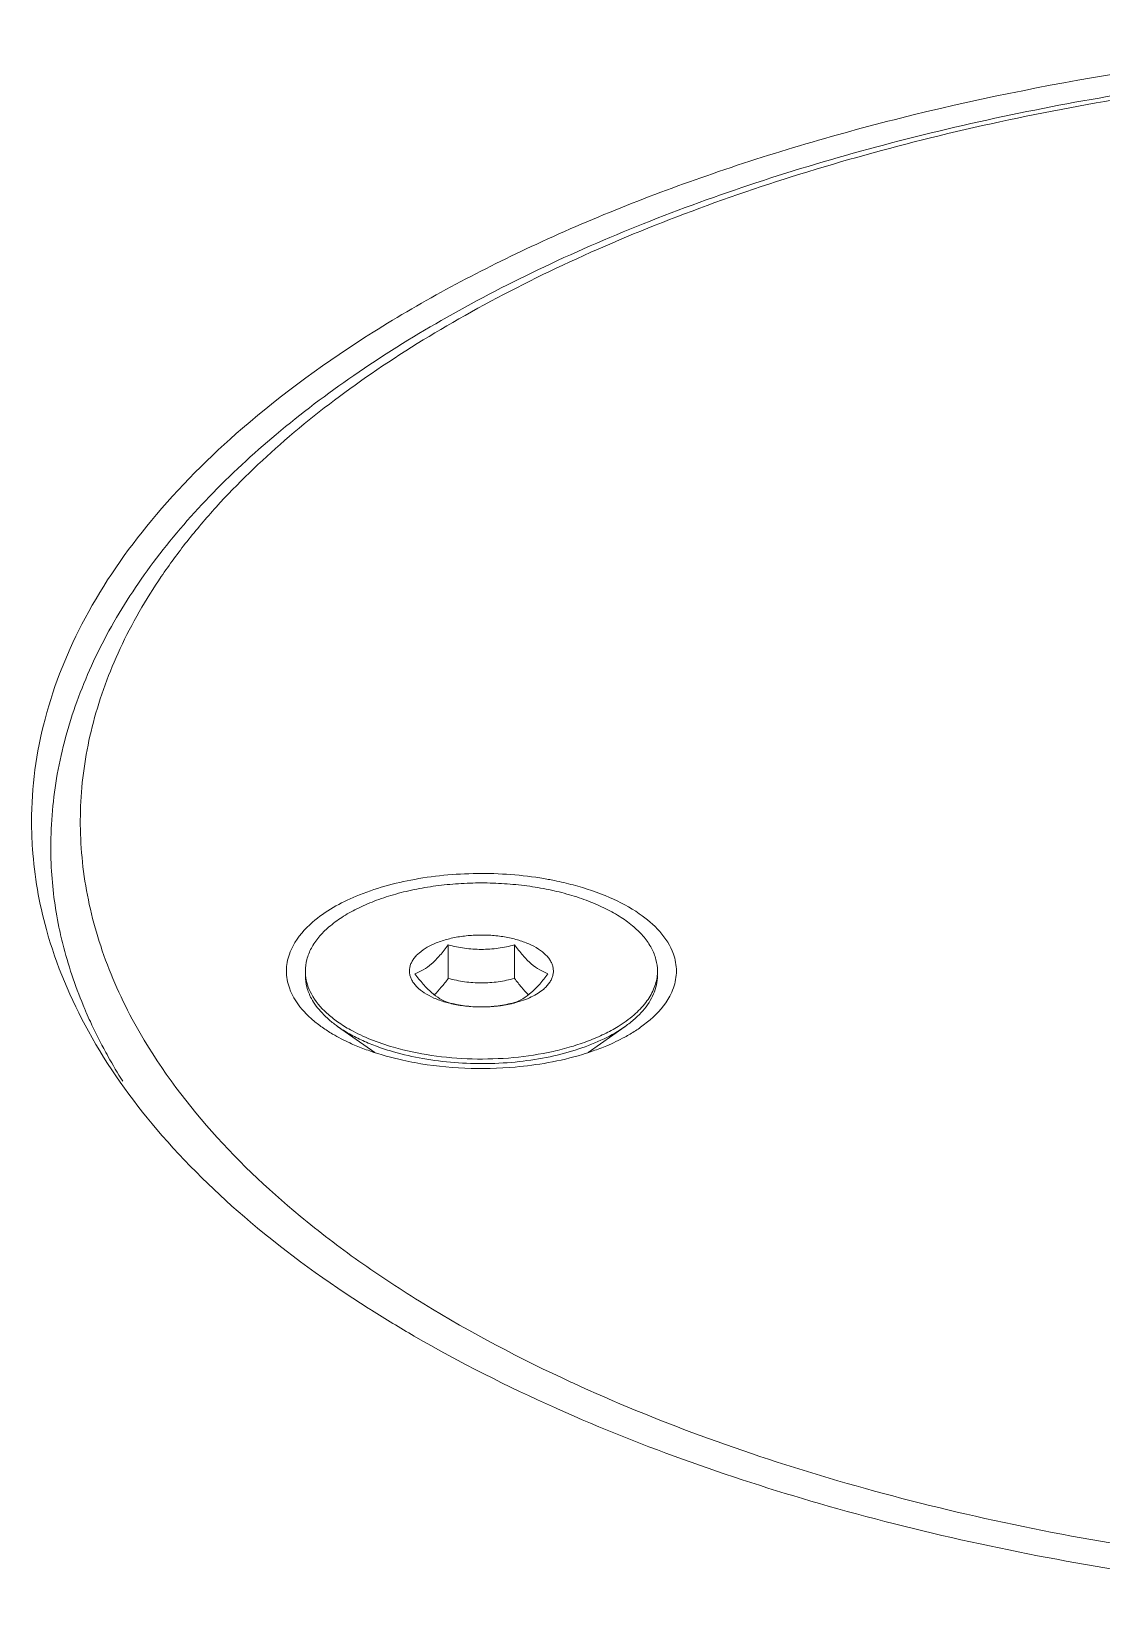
# Model space of a CAD drawing. Header units: millimetres. Extents: x 0 to 4009, y 0 to 2835.
# Drawn here: x 2984.4 to 3020.6, y 2490.8 to 2544.2 of the extents above; entities that cross this region are included whole.
import ezdxf

# ---------------------------------------------------------------- set-up
doc = ezdxf.new("R2010")
doc.units = ezdxf.units.MM
doc.layers.get('0').update_dxf_attribs({"lineweight": 13})

msp = doc.modelspace()

# ---------------------------------------------------------------- linework, layer by layer
for p, q in [((2998.53, 2513.271), (2998.53, 2512.136)), ((3000.78, 2513.271), (3000.78, 2512.136)), ((2996.044, 2509.627), (2994.79, 2510.514)), ((3003.266, 2509.627), (3004.52, 2510.514)), ((3005.371, 2510.739), (3005.041, 2510.485)), ((3002.682, 2498.481), (3002.744, 2498.453)), ((3002.16, 2497.604), (3002.232, 2497.572))]:
    msp.add_line(p, q)
for centre, radius, start, end in [((2995.194, 2512.39), 1.498, 180.0105, 185.9078), ((3004.118, 2512.389), 1.496, 354.0492, 359.996), ((2999.443, 2514.819), 3.627, 253.9012, 255.3331), ((3000.817, 2517.307), 15.85, 203.0466, 203.5214), ((2999.655, 2516.044), 4.872, 267.9886, 270.9745), ((2999.656, 2515.994), 4.822, 270.9701, 273.5151), ((2999.66, 2515.93), 4.758, 273.5146, 274.9839), ((2999.827, 2514.969), 3.782, 283.8414, 284.6791), ((2997.222, 2514.678), 5.131, 234.826, 239.5326), ((3002.077, 2514.697), 5.152, 300.4703, 305.1499), ((2998.53, 2517.309), 8.073, 247.2844, 250.808), ((3000.788, 2517.282), 8.045, 289.2014, 292.7385), ((3018.38, 2536.455), 42.038, 237.5408, 237.7236)]:
    msp.add_arc(centre, radius, start, end)
for points, knots in [([(3089.277, 2524.023), (3087.844, 2526.831), (3084.341, 2530.668), (3078.522, 2534.672), (3073.032, 2537.48), (3066.793, 2539.848), (3057.438, 2542.419), (3044.811, 2544.202), (3029.399, 2544.119), (3016.837, 2542.198), (3007.587, 2539.522), (3001.45, 2537.083), (2996.091, 2534.221), (2992.95, 2531.951), (2991.565, 2530.752)], [0, 0, 0, 0, 0.088881, 0.141375, 0.199264, 0.262136, 0.329285, 0.472453, 0.620055, 0.762514, 0.829074, 0.891229, 0.948342, 1, 1, 1, 1]), ([(2985.081, 2516.574), (2985.081, 2517.403), (2985.232, 2519.082), (2985.907, 2521.555), (2987.013, 2523.966), (2988.532, 2526.291), (2990.443, 2528.517), (2992.727, 2530.63), (2995.363, 2532.619), (2998.331, 2534.473), (3001.608, 2536.181), (3005.168, 2537.731), (3008.986, 2539.112), (3014.464, 2540.741), (3021.751, 2542.273), (3030.861, 2543.29), (3040.186, 2543.483), (3049.431, 2542.846), (3056.923, 2541.624), (3062.631, 2540.234), (3066.661, 2539.018), (3070.461, 2537.624), (3074.002, 2536.062), (3077.257, 2534.343), (3080.201, 2532.479), (3082.813, 2530.479), (3085.732, 2527.736), (3087.515, 2525.381), (3088.404, 2523.723)], [0, 0, 0, 0, 0.020646, 0.041676, 0.063474, 0.086348, 0.110553, 0.136267, 0.163599, 0.192589, 0.223223, 0.255438, 0.289128, 0.324158, 0.397531, 0.474028, 0.551881, 0.629235, 0.704266, 0.740391, 0.775328, 0.808915, 0.841018, 0.871534, 0.900403, 0.927615, 0.953214, 1, 1, 1, 1]), ([(3087.522, 2524.117), (3087.071, 2524.959), (3085.987, 2526.627), (3083.951, 2528.952), (3081.474, 2531.162), (3078.58, 2533.238), (3075.296, 2535.161), (3071.655, 2536.913), (3067.689, 2538.479), (3063.436, 2539.843), (3058.938, 2540.994), (3052.6, 2542.241), (3044.362, 2543.187), (3034.333, 2543.349), (3024.43, 2542.543), (3016.468, 2541.069), (3010.478, 2539.412), (3006.317, 2537.979), (3002.455, 2536.349), (2998.929, 2534.538), (2995.772, 2532.562), (2993.014, 2530.44), (2991.035, 2528.53), (2989.689, 2526.946), (2988.541, 2525.386), (2987.379, 2523.377), (2986.451, 2520.858), (2986.024, 2518.297), (2986.11, 2515.724), (2986.705, 2513.175), (2987.414, 2511.554), (2987.839, 2510.762)], [0, 0, 0, 0, 0.022934, 0.047544, 0.074031, 0.10249, 0.132931, 0.165291, 0.199452, 0.235247, 0.272476, 0.310905, 0.3903, 0.471244, 0.55141, 0.628527, 0.665302, 0.700574, 0.734151, 0.765882, 0.795666, 0.823463, 0.849311, 0.861546, 0.873352, 0.895795, 0.917016, 0.937486, 0.957762, 0.978422, 1, 1, 1, 1]), ([(2991.565, 2530.752), (2990.46, 2529.795), (2988.474, 2527.813), (2986.171, 2524.49), (2984.753, 2521.012), (2984.431, 2518.608), (2984.431, 2517.44)], [0, 0, 0, 0, 0.281941, 0.538353, 0.774678, 1, 1, 1, 1]), ([(2984.431, 2517.44), (2984.431, 2517.135), (2984.473, 2515.906), (2984.686, 2514.684), (2984.932, 2513.794)], [0, 0, 0, 0, 0.248118, 1, 1, 1, 1]), ([(2985.081, 2516.574), (2985.081, 2516.348), (2985.104, 2515.443), (2985.221, 2514.541), (2985.358, 2513.875)], [0, 0, 0, 0, 0.248943, 1, 1, 1, 1]), ([(2993.939, 2514.039), (2994.371, 2514.414), (2995.497, 2515.034), (2997.452, 2515.567), (2999.655, 2515.753), (3001.169, 2515.626), (3001.912, 2515.49)], [0, 0, 0, 0, 0.206306, 0.454834, 0.727416, 1, 1, 1, 1]), ([(3002.634, 2514.969), (3002.404, 2515.036), (3001.928, 2515.153), (3001.192, 2515.277), (3000.43, 2515.352), (2999.655, 2515.377), (2998.88, 2515.352), (2998.118, 2515.277), (2997.382, 2515.153), (2996.685, 2514.982), (2996.038, 2514.767), (2995.451, 2514.513), (2994.936, 2514.222), (2994.499, 2513.9), (2994.149, 2513.55), (2993.891, 2513.178), (2993.733, 2512.789), (2993.697, 2512.52), (2993.697, 2512.389)], [0, 0, 0, 0, 0.070402, 0.143616, 0.218736, 0.294834, 0.370931, 0.446055, 0.519262, 0.589668, 0.656485, 0.719057, 0.776906, 0.829795, 0.877802, 0.92142, 0.961647, 1, 1, 1, 1]), ([(3001.912, 2515.49), (3001.985, 2515.477), (3002.27, 2515.422), (3002.554, 2515.356), (3002.763, 2515.3)], [0, 0, 0, 0, 0.25414, 1, 1, 1, 1]), ([(3002.763, 2515.3), (3003.181, 2515.189), (3003.96, 2514.926), (3005.202, 2514.273), (3005.956, 2513.525), (3006.155, 2512.962)], [0, 0, 0, 0, 0.306727, 0.577589, 1, 1, 1, 1]), ([(3005.613, 2512.389), (3005.613, 2512.52), (3005.577, 2512.789), (3005.419, 2513.178), (3005.161, 2513.55), (3004.811, 2513.9), (3004.374, 2514.222), (3003.859, 2514.513), (3003.272, 2514.767), (3002.853, 2514.906), (3002.634, 2514.969)], [0, 0, 0, 0, 0.093469, 0.191504, 0.297803, 0.414799, 0.543694, 0.684666, 0.837174, 1, 1, 1, 1]), ([(2993.155, 2512.963), (2993.19, 2513.06), (2993.374, 2513.469), (2993.679, 2513.814), (2993.939, 2514.039)], [0, 0, 0, 0, 0.229745, 1, 1, 1, 1]), ([(2984.932, 2513.794), (2985.263, 2512.596), (2986.283, 2510.181), (2988.665, 2506.838), (2991.888, 2503.7), (2994.435, 2501.865), (2995.819, 2500.984)], [0, 0, 0, 0, 0.217169, 0.453161, 0.713257, 1, 1, 1, 1]), ([(2985.358, 2513.875), (2985.406, 2513.641), (2985.627, 2512.696), (2985.945, 2511.775), (2986.232, 2511.102)], [0, 0, 0, 0, 0.246089, 1, 1, 1, 1]), ([(3000.873, 2513.444), (3000.73, 2513.485), (3000.432, 2513.552), (2999.97, 2513.605), (2999.497, 2513.612), (2999.03, 2513.574), (2998.586, 2513.492), (2998.182, 2513.369), (2997.832, 2513.209), (2997.631, 2513.072), (2997.546, 2512.998)], [0, 0, 0, 0, 0.128611, 0.263628, 0.401279, 0.537607, 0.668749, 0.791211, 0.902193, 1, 1, 1, 1]), ([(2993.155, 2511.817), (2993.091, 2511.999), (2993.019, 2512.39), (2993.091, 2512.78), (2993.155, 2512.963)], [0, 0, 0, 0, 0.499811, 1, 1, 1, 1]), ([(2997.546, 2512.998), (2997.507, 2512.965), (2997.437, 2512.897), (2997.348, 2512.785), (2997.281, 2512.67), (2997.237, 2512.551), (2997.217, 2512.43), (2997.221, 2512.308), (2997.249, 2512.188), (2997.3, 2512.07), (2997.375, 2511.956), (2997.508, 2511.804), (2997.73, 2511.631), (2998.058, 2511.46), (2998.305, 2511.373), (2998.437, 2511.335)], [0, 0, 0, 0, 0.062761, 0.121167, 0.1757, 0.227248, 0.276977, 0.32624, 0.376438, 0.428866, 0.484593, 0.544387, 0.677689, 0.830135, 1, 1, 1, 1]), ([(2997.968, 2512.633), (2998.069, 2512.721), (2998.267, 2512.926), (2998.442, 2513.15), (2998.53, 2513.271)], [0, 0, 0, 0, 0.47416, 1, 1, 1, 1]), ([(3000.78, 2513.271), (3000.597, 2513.225), (3000.224, 2513.149), (2999.655, 2513.106), (2999.086, 2513.149), (2998.713, 2513.225), (2998.53, 2513.271)], [0, 0, 0, 0, 0.249369, 0.5, 0.750631, 1, 1, 1, 1]), ([(3001.905, 2512.297), (3001.809, 2512.332), (3001.609, 2512.425), (3001.322, 2512.637), (3001.043, 2512.926), (3000.868, 2513.15), (3000.78, 2513.271)], [0, 0, 0, 0, 0.203593, 0.435936, 0.703391, 1, 1, 1, 1]), ([(3001.764, 2511.78), (3001.803, 2511.814), (3001.873, 2511.882), (3001.962, 2511.993), (3002.029, 2512.109), (3002.073, 2512.228), (3002.093, 2512.349), (3002.089, 2512.47), (3002.061, 2512.591), (3002.01, 2512.709), (3001.935, 2512.823), (3001.802, 2512.975), (3001.58, 2513.148), (3001.252, 2513.319), (3001.005, 2513.406), (3000.873, 2513.444)], [0, 0, 0, 0, 0.062761, 0.121167, 0.1757, 0.227248, 0.276977, 0.32624, 0.376438, 0.428866, 0.484593, 0.544387, 0.677689, 0.830135, 1, 1, 1, 1]), ([(3006.155, 2512.962), (3006.219, 2512.779), (3006.291, 2512.389), (3006.219, 2511.999), (3006.155, 2511.816)], [0, 0, 0, 0, 0.499811, 1, 1, 1, 1]), ([(2997.405, 2512.297), (2997.501, 2512.332), (2997.701, 2512.425), (2997.879, 2512.556), (2997.968, 2512.633)], [0, 0, 0, 0, 0.467037, 1, 1, 1, 1]), ([(2993.9, 2511.462), (2993.835, 2511.583), (2993.733, 2511.834), (2993.697, 2512.103), (2993.697, 2512.234)], [0, 0, 0, 0, 0.511935, 1, 1, 1, 1]), ([(2993.704, 2512.235), (2993.715, 2512.13), (2993.761, 2511.916), (2993.848, 2511.715), (2993.9, 2511.617)], [0, 0, 0, 0, 0.48875, 1, 1, 1, 1]), ([(2997.405, 2512.297), (2997.493, 2512.176), (2997.668, 2511.952), (2997.947, 2511.662), (2998.234, 2511.451), (2998.434, 2511.357), (2998.53, 2511.322)], [0, 0, 0, 0, 0.296609, 0.564064, 0.796406, 1, 1, 1, 1]), ([(2998.06, 2511.583), (2998.144, 2511.663), (2998.308, 2511.842), (2998.456, 2512.034), (2998.53, 2512.136)], [0, 0, 0, 0, 0.480006, 1, 1, 1, 1]), ([(2998.53, 2512.136), (2998.713, 2512.09), (2999.086, 2512.014), (2999.655, 2511.971), (3000.224, 2512.014), (3000.597, 2512.09), (3000.78, 2512.136)], [0, 0, 0, 0, 0.249369, 0.5, 0.750631, 1, 1, 1, 1]), ([(3000.78, 2512.136), (3000.854, 2512.034), (3001.002, 2511.842), (3001.166, 2511.663), (3001.25, 2511.583)], [0, 0, 0, 0, 0.520021, 1, 1, 1, 1]), ([(3001.905, 2512.297), (3001.817, 2512.176), (3001.642, 2511.952), (3001.444, 2511.747), (3001.343, 2511.659)], [0, 0, 0, 0, 0.52584, 1, 1, 1, 1]), ([(3005.218, 2511.322), (3005.324, 2511.46), (3005.458, 2511.681), (3005.568, 2511.997), (3005.597, 2512.156), (3005.605, 2512.234)], [0, 0, 0, 0, 0.520142, 0.763527, 1, 1, 1, 1]), ([(3005.613, 2512.234), (3005.613, 2512.13), (3005.591, 2511.917), (3005.525, 2511.713), (3005.483, 2511.614)], [0, 0, 0, 0, 0.492161, 1, 1, 1, 1]), ([(2993.939, 2510.739), (2993.846, 2510.82), (2993.524, 2511.128), (2993.263, 2511.511), (2993.155, 2511.817)], [0, 0, 0, 0, 0.27505, 1, 1, 1, 1]), ([(2993.9, 2511.617), (2994.031, 2511.373), (2994.319, 2511.032), (2994.795, 2510.654), (2995.077, 2510.479), (2995.227, 2510.396)], [0, 0, 0, 0, 0.45623, 0.716827, 1, 1, 1, 1]), ([(2994.79, 2510.514), (2994.692, 2510.583), (2994.507, 2510.726), (2994.19, 2511.026), (2993.996, 2511.283), (2993.9, 2511.462)], [0, 0, 0, 0, 0.27524, 0.533045, 1, 1, 1, 1]), ([(2998.53, 2511.322), (2998.713, 2511.276), (2999.086, 2511.2), (2999.655, 2511.157), (3000.224, 2511.2), (3000.597, 2511.276), (3000.78, 2511.322)], [0, 0, 0, 0, 0.249369, 0.5, 0.750631, 1, 1, 1, 1]), ([(3001.343, 2511.659), (3001.254, 2511.582), (3001.076, 2511.451), (3000.876, 2511.357), (3000.78, 2511.322)], [0, 0, 0, 0, 0.532969, 1, 1, 1, 1]), ([(3000.785, 2511.311), (3000.884, 2511.336), (3001.073, 2511.394), (3001.337, 2511.503), (3001.568, 2511.629), (3001.704, 2511.728), (3001.764, 2511.78)], [0, 0, 0, 0, 0.279516, 0.540776, 0.781432, 1, 1, 1, 1]), ([(3004.285, 2510.514), (3004.471, 2510.629), (3004.809, 2510.87), (3005.1, 2511.168), (3005.218, 2511.322)], [0, 0, 0, 0, 0.529004, 1, 1, 1, 1]), ([(3005.483, 2511.614), (3005.44, 2511.513), (3005.331, 2511.311), (3005.114, 2511.027), (3004.841, 2510.757), (3004.632, 2510.593), (3004.52, 2510.514)], [0, 0, 0, 0, 0.223626, 0.463201, 0.721485, 1, 1, 1, 1]), ([(3006.155, 2511.816), (3006.12, 2511.719), (3005.936, 2511.31), (3005.631, 2510.965), (3005.371, 2510.739)], [0, 0, 0, 0, 0.229745, 1, 1, 1, 1]), ([(2986.284, 2510.981), (2986.328, 2510.879), (2986.512, 2510.468), (2986.713, 2510.065), (2986.873, 2509.767)], [0, 0, 0, 0, 0.247447, 1, 1, 1, 1]), ([(2998.525, 2511.311), (2998.678, 2511.271), (2998.996, 2511.208), (2999.319, 2511.18), (2999.484, 2511.175)], [0, 0, 0, 0, 0.489329, 1, 1, 1, 1]), ([(3000.074, 2511.19), (3000.13, 2511.195), (3000.352, 2511.218), (3000.571, 2511.257), (3000.732, 2511.297)], [0, 0, 0, 0, 0.256008, 1, 1, 1, 1]), ([(2987.839, 2510.762), (2989.218, 2508.189), (2991.845, 2505.328), (2995.523, 2502.526), (2998.528, 2500.553), (3000.976, 2499.269), (3002.682, 2498.481)], [0, 0, 0, 0, 0.448419, 0.576605, 0.711344, 1, 1, 1, 1]), ([(2995.413, 2509.861), (2995.342, 2509.891), (2995.072, 2510.009), (2994.809, 2510.145), (2994.62, 2510.256)], [0, 0, 0, 0, 0.259491, 1, 1, 1, 1]), ([(2996.676, 2509.654), (2996.494, 2509.706), (2996.144, 2509.82), (2995.646, 2510.022), (2995.195, 2510.25), (2994.918, 2510.423), (2994.79, 2510.514)], [0, 0, 0, 0, 0.272061, 0.530387, 0.773325, 1, 1, 1, 1]), ([(2995.227, 2510.396), (2995.446, 2510.274), (2995.92, 2510.053), (2996.415, 2509.885), (2996.676, 2509.809)], [0, 0, 0, 0, 0.479531, 1, 1, 1, 1]), ([(3004.52, 2510.514), (3004.295, 2510.354), (3003.785, 2510.063), (3002.929, 2509.725), (3001.964, 2509.469), (3000.922, 2509.306), (2999.838, 2509.239), (2998.748, 2509.273), (2997.689, 2509.404), (2997.004, 2509.559), (2996.676, 2509.654)], [0, 0, 0, 0, 0.10215, 0.216038, 0.339759, 0.470638, 0.605509, 0.740965, 0.873547, 1, 1, 1, 1]), ([(3002.079, 2509.668), (3002.288, 2509.714), (3002.694, 2509.819), (3003.274, 2510.014), (3003.804, 2510.242), (3004.132, 2510.42), (3004.285, 2510.514)], [0, 0, 0, 0, 0.271073, 0.529371, 0.772859, 1, 1, 1, 1]), ([(3004.69, 2510.256), (3004.629, 2510.22), (3004.372, 2510.075), (3004.104, 2509.948), (3003.898, 2509.862)], [0, 0, 0, 0, 0.240482, 1, 1, 1, 1]), ([(2986.873, 2509.767), (2986.923, 2509.674), (2987.127, 2509.3), (2987.345, 2508.934), (2987.516, 2508.663)], [0, 0, 0, 0, 0.247354, 1, 1, 1, 1]), ([(2996.676, 2509.809), (2997.097, 2509.688), (2997.982, 2509.502), (2999.347, 2509.387), (3000.728, 2509.431), (3001.638, 2509.57), (3002.079, 2509.668)], [0, 0, 0, 0, 0.241353, 0.495388, 0.751794, 1, 1, 1, 1]), ([(2997.398, 2509.288), (2997.264, 2509.313), (2996.75, 2509.416), (2996.243, 2509.556), (2995.876, 2509.684)], [0, 0, 0, 0, 0.258636, 1, 1, 1, 1]), ([(3001.913, 2509.288), (3001.545, 2509.222), (3000.048, 2509.024), (2998.515, 2509.085), (2997.398, 2509.288)], [0, 0, 0, 0, 0.24761, 1, 1, 1, 1]), ([(3003.434, 2509.684), (3003.315, 2509.642), (3002.816, 2509.48), (3002.304, 2509.36), (3001.913, 2509.288)], [0, 0, 0, 0, 0.240931, 1, 1, 1, 1]), ([(2995.932, 2500.912), (2996.409, 2500.611), (2998.423, 2499.395), (3000.529, 2498.334), (3002.16, 2497.604)], [0, 0, 0, 0, 0.240056, 1, 1, 1, 1]), ([(3002.744, 2498.453), (3004.156, 2497.803), (3007.113, 2496.592), (3011.777, 2495.068), (3016.742, 2493.804), (3021.95, 2492.815), (3027.342, 2492.112), (3034.705, 2491.565), (3040.284, 2491.605), (3043.995, 2491.833)], [0, 0, 0, 0, 0.110553, 0.227092, 0.348823, 0.474822, 0.604065, 0.735456, 1, 1, 1, 1]), ([(3002.232, 2497.572), (3005.195, 2496.25), (3011.611, 2493.999), (3021.877, 2491.809), (3032.833, 2490.728), (3040.311, 2490.78), (3044.062, 2491.007)], [0, 0, 0, 0, 0.227942, 0.475755, 0.735956, 1, 1, 1, 1])]:
    msp.add_open_spline(points, degree=3, knots=knots)
msp.add_open_spline([(2994.266, 2510.484), (2994.153, 2510.564), (2994.044, 2510.649), (2993.939, 2510.739)], degree=3)

doc.saveas('drawing.dxf')
